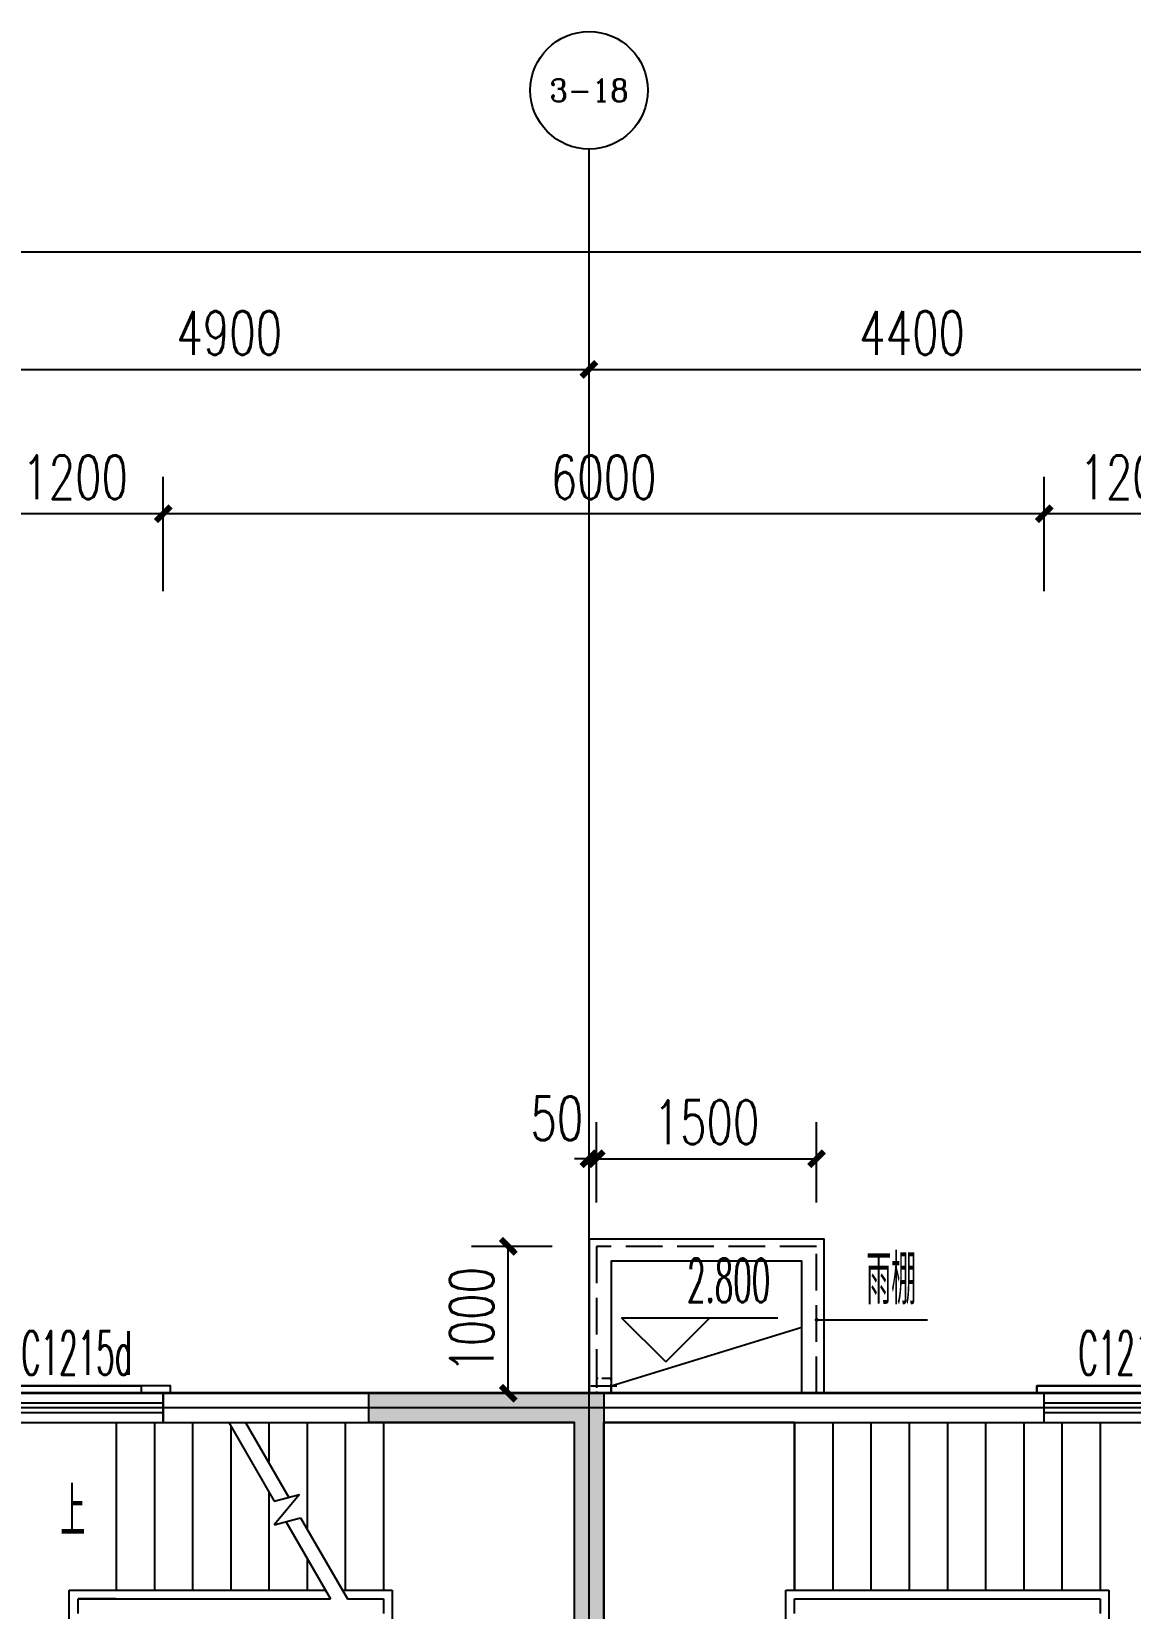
# Model space of a CAD drawing. Extents: x -59851 to 653804, y -249523 to 437614.
# Drawn here: x -16611 to -9127, y 153623 to 164359 of the extents above; entities that cross this region are included whole.
import ezdxf
from ezdxf.enums import TextEntityAlignment as Align

# ---------------------------------------------------------------- set-up
doc = ezdxf.new("R2010")
doc.units = 0
doc.header["$LTSCALE"] = 1000
doc.header["$MEASUREMENT"] = 0
doc.linetypes.add('DASH', pattern=[0.35, 0.25, -0.1])
doc.layers.add('33计全面积外廓线', color=21, linetype='Continuous', lineweight=35)
for name, color, linetype in [('A-第三道尺寸线', 105, 'Continuous'), ('A-线脚看线', 9, 'Continuous'), ('A-雨棚', 153, 'Continuous'), ('AXIS', 3, 'Continuous'), ('AXIS_TEXT', 7, 'Continuous'), ('DIM_ELEV', 3, 'Continuous'), ('DIM_LEAD', 3, 'Continuous'), ('DIM_SYMB', 3, 'Continuous'), ('DOTE', 16, 'Continuous'), ('LABEL_PM', 7, 'Continuous'), ('PUB_HATCH', 8, 'Continuous'), ('PUB_TEXT', 7, 'Continuous'), ('STAIR', 5, 'Continuous'), ('WALL', 2, 'Continuous'), ('WINDOW', 4, 'Continuous'), ('WINDOW_TEXT', 7, 'Continuous'), ('ys', 154, 'Continuous'), ('剪力墙', 6, 'Continuous')]:
    doc.layers.add(name, color=color, linetype=linetype)
doc.styles.add('_TCH_AXIS', font='COMPLEX', dxfattribs={"bigfont": 'GBCBIG'})
doc.styles.add('_TCH_DIM', font='SIMPLEX.shx', dxfattribs={"width": 0.7, "bigfont": 'GBCBIG.shx'})
doc.styles.add('_TCH_DIM_T3', font='SIMPLEX.shx', dxfattribs={"width": 0.705882, "bigfont": 'GBCBIG.shx'})
doc.styles.add('_TCH_WINDOW', font='SIMPLEX.shx', dxfattribs={"width": 0.7, "height": 3.5, "bigfont": 'GBCBIG.shx'})
doc.styles.add('COMPLEX', font='COMPLEX')
doc.dimstyles.new('_TCH_ARCH&&100', dxfattribs={"dimtxt": 297.5, "dimasz": 100, "dimexe": 250, "dimexo": 300, "dimgap": 100, "dimtad": 1, "dimdec": 0, "dimzin": 0, "dimdsep": 46, "dimtxsty": '_TCH_DIM_T3', "dimblk": 'ARCHTICK', "dimcen": 0.09, "dimclrt": 7, "dimazin": 2, "dimtfac": 1, "dimtdec": 0, "dimtix": 1, "dimtmove": 2, "dimatfit": 3, "dimfxl": 0, "dimtolj": 1, "dimtzin": 0, "dimarcsym": 0})

# ---------------------------------------------------------------- blocks, each defined once
blk = doc.blocks.new('zhouxianshouceng0329')
at = {"layer": 'DOTE'}
for p, q in [((-12814, 211288), (-12814, 218959)), ((15572, 214388), (-20014, 214388))]:
    blk.add_line(p, q, dxfattribs=at)
blk = doc.blocks.new('jgjlq030328')
at = {"layer": 'PUB_HATCH'}
blk.add_hatch(color=256, dxfattribs=at).paths.add_polyline_path([(-260635, 25512), (-259035, 25512), (-259035, 22612), (-260635, 22612), (-260635, 22812), (-259235, 22812), (-259235, 25312), (-260635, 25312)])
at = {"layer": '剪力墙'}
blk.add_lwpolyline([(-260635, 25512), (-259035, 25512), (-259035, 22612), (-260635, 22612), (-260635, 22812), (-259235, 22812), (-259235, 25312), (-260635, 25312)], close=True, dxfattribs=at)
blk.add_lwpolyline([(-259035, 25312), (-259035, 25312)], dxfattribs=at)
blk = doc.blocks.new('2fxianjiao0331')
at = {"layer": 'A-线脚看线'}
for points in [[(-187759, 155088), (-187759, 155138), (-189059, 155138), (-189059, 155088)], [(-181859, 155088), (-181859, 155138), (-180609, 155138)]]:
    blk.add_lwpolyline(points, dxfattribs=at)
blk = doc.blocks.new('$TCHSYS$WIN2D')
for p, q in [((-0.5, 0.5), (0.5, 0.5)), ((-0.5, 0.5), (-0.5, -0.5)), ((0.5, 0.5), (0.5, -0.5)), ((0.5, 0.1667), (-0.5, 0.1667)), ((0.5, -0.1667), (-0.5, -0.1667)), ((-0.5, -0.5), (0.5, -0.5))]:
    blk.add_line(p, q)
blk = doc.blocks.new('3-122')
at = {"layer": 'DIM_SYMB'}
for points in [[(-138182, 90498, 0, 0, 0), (-135322, 90498, 0, 0, 0), (-135322, 91798, 0, 0, 0), (-136192, 91798, 80, 0, 0), (-136492, 91798, 0, 0, 0)], [(-137922, 91798, 0, 0, 0), (-137052, 91798, 80, 0, 0), (-136752, 91798, 0, 0, 0)], [(-130962, 91798, 0, 0, 0), (-133822, 91798, 0, 0, 0), (-133822, 90498, 0, 0, 0), (-132952, 90498, 80, 0, 0), (-132652, 90498, 0, 0, 0)]]:
    blk.add_lwpolyline(points, format="xyseb", dxfattribs=at)
at = {"layer": 'STAIR'}
for p, q in [((-137792, 92398), (-137026, 92398)), ((-137792, 92398), (-137792, 91258)), ((-137532, 92398), (-137532, 91258)), ((-137272, 92398), (-137272, 91258)), ((-137026, 92398), (-136717, 91863)), ((-137012, 92374), (-137012, 91258)), ((-136911, 92398), (-135972, 92398)), ((-136911, 92398), (-136617, 91889)), ((-136752, 92398), (-136752, 92123)), ((-136492, 92398), (-136492, 91673)), ((-136232, 92398), (-136232, 91258)), ((-135972, 92398), (-135972, 91258)), ((-134672, 92398), (-135972, 92398)), ((-135972, 92398), (-135972, 91258)), ((-134672, 89898), (-134672, 92398)), ((-133172, 92398), (-134472, 92398)), ((-134472, 92398), (-134472, 89898)), ((-133172, 92398), (-131092, 92398)), ((-133172, 92398), (-133172, 91258)), ((-133172, 91258), (-133172, 92398)), ((-132912, 92398), (-132912, 91258)), ((-132652, 92398), (-132652, 91258)), ((-132392, 92398), (-132392, 91258)), ((-132132, 92398), (-132132, 91258)), ((-131872, 92398), (-131872, 91258)), ((-131612, 92398), (-131612, 91258)), ((-131352, 92398), (-131352, 91258)), ((-131092, 92398), (-131092, 91258)), ((-136752, 91923), (-136752, 91258)), ((-136717, 91863), (-136545, 91909)), ((-136545, 91909), (-136717, 91703)), ((-136717, 91703), (-136537, 91751)), ((-136637, 91724), (-136333, 91198)), ((-136537, 91751), (-136218, 91198)), ((-136492, 91473), (-136492, 91258)), ((-138112, 91038), (-138112, 91258)), ((-138112, 91258), (-136368, 91258)), ((-138052, 91098), (-138052, 91198)), ((-138052, 91198), (-136333, 91198)), ((-137792, 91198), (-138052, 91198)), ((-137792, 91198), (-136333, 91198)), ((-136252, 91258), (-135912, 91258)), ((-136218, 91198), (-135972, 91198)), ((-136218, 91198), (-135972, 91198)), ((-135972, 91198), (-135972, 91098)), ((-135972, 91198), (-135972, 91098)), ((-135912, 91258), (-135912, 91038)), ((-133232, 91038), (-133232, 91258)), ((-133232, 91258), (-131032, 91258)), ((-133172, 91198), (-131092, 91198)), ((-133172, 91098), (-133172, 91198)), ((-133172, 91198), (-131092, 91198)), ((-133172, 91098), (-133172, 91198)), ((-131092, 91198), (-131092, 91098)), ((-131032, 91258), (-131032, 91038))]:
    blk.add_line(p, q, dxfattribs=at)
at = {"layer": 'WALL'}
for p, q in [((-134572, 92598), (-137472, 92598)), ((-137472, 92598), (-137472, 92398)), ((-131472, 92598), (-134572, 92598)), ((-131472, 92398), (-131472, 92598)), ((-137472, 92398), (-134672, 92398)), ((-134672, 89898), (-134672, 92398)), ((-134472, 89898), (-134472, 92398)), ((-134472, 92398), (-131472, 92398))]:
    blk.add_line(p, q, dxfattribs=at)
at = {"layer": 'WINDOW'}
ref = blk.add_blockref('$TCHSYS$WIN2D', (-138072, 92498), dxfattribs=dict(at, xscale=-1200, yscale=200, zscale=1200, rotation=180))
ref.add_attrib('A', 'C1215d', (-138439, 92724), dxfattribs={"layer": 'WINDOW_TEXT', "height": 297.5, "style": '_TCH_WINDOW', "width": 0.494118})
ref = blk.add_blockref('$TCHSYS$WIN2D', (-130872, 92498), dxfattribs=dict(at, xscale=-1200, yscale=200, zscale=1200, rotation=180))
ref.add_attrib('A', 'C1215d', (-131239, 92724), dxfattribs={"layer": 'WINDOW_TEXT', "height": 297.5, "style": '_TCH_WINDOW', "width": 0.494118})
at = {"layer": 'PUB_TEXT', "style": '_TCH_DIM', "width": 0.7}
blk.add_text('上', height=338, dxfattribs=at).set_placement((-138173, 91623))
blk = doc.blocks.new('100guoshuidong')
at = {"layer": 'DOTE'}
blk.add_lwpolyline([(-43151, 167758), (-42975, 167758)], dxfattribs=at)
at = {"layer": 'ys', "linetype": 'DASH', "ltscale": 0.25}
blk.add_lwpolyline([(-43114, 167808), (-43114, 167708), (-43014, 167708), (-43014, 167808)], close=True, dxfattribs=at)
blk = doc.blocks.new('_ArchTick')
at = {"color": 0, "linetype": 'ByBlock', "const_width": 0.4}
blk.add_lwpolyline([(-0.5, -0.5), (0.5, 0.5)], dxfattribs=at)
blk = doc.blocks.new('*D1591')
at = {"layer": 'A-第三道尺寸线', "color": 0, "lineweight": -2, "transparency": 16777216}
for p, q in [((-13064, 156088), (-13614, 156088)), ((-13364, 155088), (-13364, 156088)), ((-13064, 155088), (-13614, 155088))]:
    blk.add_line(p, q, dxfattribs=at)
at = {"layer": 'Defpoints', "color": 0, "transparency": 16777216}
for p in [(-13364, 156088), (-12764, 156088), (-12764, 155088)]:
    blk.add_point(p, dxfattribs=at)
at = {"layer": 'A-第三道尺寸线', "color": 0, "lineweight": -2, "transparency": 16777216, "xscale": 100, "yscale": 100, "zscale": 100}
for p, rotation in [((-13364, 156088), 90), ((-13364, 155088), 270)]:
    blk.add_blockref('_ArchTick', p, dxfattribs=dict(at, rotation=rotation))
at = {"layer": 'A-第三道尺寸线', "color": 7, "transparency": 16777216, "insert": (-13613, 155588), "char_height": 297.5, "attachment_point": 5, "rotation": 90, "style": '_TCH_DIM_T3'}
blk.add_mtext('\\A1;1000', dxfattribs=at)
blk = doc.blocks.new('*D1592')
at = {"layer": 'A-第三道尺寸线', "color": 0, "lineweight": -2, "transparency": 16777216}
for p, q in [((-12814, 156388), (-12814, 156935)), ((-12764, 156388), (-12764, 156935)), ((-12814, 156685), (-12914, 156685)), ((-12814, 156685), (-12764, 156685)), ((-12764, 156685), (-12664, 156685))]:
    blk.add_line(p, q, dxfattribs=at)
at = {"layer": 'Defpoints', "color": 0, "transparency": 16777216}
for p in [(-12764, 156685), (-12814, 156088), (-12764, 156088)]:
    blk.add_point(p, dxfattribs=at)
at = {"layer": 'A-第三道尺寸线', "color": 0, "lineweight": -2, "transparency": 16777216, "xscale": 100, "yscale": 100, "zscale": 100}
blk.add_blockref('_ArchTick', (-12814, 156685), dxfattribs=at)
at = {"layer": 'A-第三道尺寸线', "color": 0, "lineweight": -2, "transparency": 16777216, "xscale": 100, "yscale": 100, "zscale": 100, "rotation": 180}
blk.add_blockref('_ArchTick', (-12764, 156685), dxfattribs=at)
at = {"layer": 'A-第三道尺寸线', "color": 7, "transparency": 16777216, "insert": (-13033, 156960), "char_height": 297.5, "attachment_point": 5, "style": '_TCH_DIM_T3'}
blk.add_mtext('\\A1;50', dxfattribs=at)
blk = doc.blocks.new('*D1593')
at = {"layer": 'A-第三道尺寸线', "color": 0, "lineweight": -2, "transparency": 16777216}
for p, q in [((-12764, 156388), (-12764, 156935)), ((-11264, 156388), (-11264, 156935)), ((-12764, 156685), (-11264, 156685))]:
    blk.add_line(p, q, dxfattribs=at)
at = {"layer": 'Defpoints', "color": 0, "transparency": 16777216}
for p in [(-11264, 156685), (-12764, 156088), (-11264, 156088)]:
    blk.add_point(p, dxfattribs=at)
at = {"layer": 'A-第三道尺寸线', "color": 0, "lineweight": -2, "transparency": 16777216, "xscale": 100, "yscale": 100, "zscale": 100, "rotation": 180}
blk.add_blockref('_ArchTick', (-12764, 156685), dxfattribs=at)
at = {"layer": 'A-第三道尺寸线', "color": 0, "lineweight": -2, "transparency": 16777216, "xscale": 100, "yscale": 100, "zscale": 100}
blk.add_blockref('_ArchTick', (-11264, 156685), dxfattribs=at)
at = {"layer": 'A-第三道尺寸线', "color": 7, "transparency": 16777216, "insert": (-12014, 156934), "char_height": 297.5, "attachment_point": 5, "style": '_TCH_DIM_T3'}
blk.add_mtext('\\A1;1500', dxfattribs=at)
blk = doc.blocks.new('*D2796')
at = {"layer": 'A-第三道尺寸线', "color": 0, "lineweight": -2, "transparency": 16777216}
for p, q in [((-16914, 160550), (-16914, 161327)), ((-15714, 160550), (-15714, 161327)), ((-16914, 161077), (-15714, 161077))]:
    blk.add_line(p, q, dxfattribs=at)
at = {"layer": 'Defpoints', "color": 0, "transparency": 16777216}
for p in [(-15714, 161077), (-16914, 160250), (-15714, 160250)]:
    blk.add_point(p, dxfattribs=at)
at = {"layer": 'A-第三道尺寸线', "color": 0, "lineweight": -2, "transparency": 16777216, "xscale": 100, "yscale": 100, "zscale": 100, "rotation": 180}
blk.add_blockref('_ArchTick', (-16914, 161077), dxfattribs=at)
at = {"layer": 'A-第三道尺寸线', "color": 0, "lineweight": -2, "transparency": 16777216, "xscale": 100, "yscale": 100, "zscale": 100}
blk.add_blockref('_ArchTick', (-15714, 161077), dxfattribs=at)
at = {"layer": 'A-第三道尺寸线', "color": 7, "transparency": 16777216, "insert": (-16314, 161325), "char_height": 297.5, "attachment_point": 5, "style": '_TCH_DIM_T3'}
blk.add_mtext('\\A1;1200', dxfattribs=at)
blk = doc.blocks.new('*D2797')
at = {"layer": 'A-第三道尺寸线', "color": 0, "lineweight": -2, "transparency": 16777216}
for p, q in [((-15714, 160550), (-15714, 161327)), ((-9714, 160550), (-9714, 161327)), ((-15714, 161077), (-9714, 161077))]:
    blk.add_line(p, q, dxfattribs=at)
at = {"layer": 'Defpoints', "color": 0, "transparency": 16777216}
for p in [(-9714, 161077), (-15714, 160250), (-9714, 160250)]:
    blk.add_point(p, dxfattribs=at)
at = {"layer": 'A-第三道尺寸线', "color": 0, "lineweight": -2, "transparency": 16777216, "xscale": 100, "yscale": 100, "zscale": 100, "rotation": 180}
blk.add_blockref('_ArchTick', (-15714, 161077), dxfattribs=at)
at = {"layer": 'A-第三道尺寸线', "color": 0, "lineweight": -2, "transparency": 16777216, "xscale": 100, "yscale": 100, "zscale": 100}
blk.add_blockref('_ArchTick', (-9714, 161077), dxfattribs=at)
at = {"layer": 'A-第三道尺寸线', "color": 7, "transparency": 16777216, "insert": (-12714, 161325), "char_height": 297.5, "attachment_point": 5, "style": '_TCH_DIM_T3'}
blk.add_mtext('\\A1;6000', dxfattribs=at)
blk = doc.blocks.new('*D2798')
at = {"layer": 'A-第三道尺寸线', "color": 0, "lineweight": -2, "transparency": 16777216}
for p, q in [((-9714, 160550), (-9714, 161327)), ((-8514, 160550), (-8514, 161327)), ((-9714, 161077), (-8514, 161077))]:
    blk.add_line(p, q, dxfattribs=at)
at = {"layer": 'Defpoints', "color": 0, "transparency": 16777216}
for p in [(-8514, 161077), (-9714, 160250), (-8514, 160250)]:
    blk.add_point(p, dxfattribs=at)
at = {"layer": 'A-第三道尺寸线', "color": 0, "lineweight": -2, "transparency": 16777216, "xscale": 100, "yscale": 100, "zscale": 100, "rotation": 180}
blk.add_blockref('_ArchTick', (-9714, 161077), dxfattribs=at)
at = {"layer": 'A-第三道尺寸线', "color": 0, "lineweight": -2, "transparency": 16777216, "xscale": 100, "yscale": 100, "zscale": 100}
blk.add_blockref('_ArchTick', (-8514, 161077), dxfattribs=at)
at = {"layer": 'A-第三道尺寸线', "color": 7, "transparency": 16777216, "insert": (-9114, 161325), "char_height": 297.5, "attachment_point": 5, "style": '_TCH_DIM_T3'}
blk.add_mtext('\\A1;1200', dxfattribs=at)
blk = doc.blocks.new('*D2989')
at = {"layer": 'AXIS', "color": 0, "lineweight": -2, "transparency": 16777216}
for p, q in [((-17714, 159859), (-17714, 162309)), ((-12814, 159859), (-12814, 162309)), ((-17714, 162059), (-12814, 162059))]:
    blk.add_line(p, q, dxfattribs=at)
at = {"layer": 'Defpoints', "color": 0, "transparency": 16777216}
for p in [(-12814, 162059), (-17714, 159559), (-12814, 159559)]:
    blk.add_point(p, dxfattribs=at)
at = {"layer": 'AXIS', "color": 0, "lineweight": -2, "transparency": 16777216, "xscale": 100, "yscale": 100, "zscale": 100, "rotation": 180}
blk.add_blockref('_ArchTick', (-17714, 162059), dxfattribs=at)
at = {"layer": 'AXIS', "color": 0, "lineweight": -2, "transparency": 16777216, "xscale": 100, "yscale": 100, "zscale": 100}
blk.add_blockref('_ArchTick', (-12814, 162059), dxfattribs=at)
at = {"layer": 'AXIS', "color": 7, "transparency": 16777216, "insert": (-15264, 162308), "char_height": 297.5, "attachment_point": 5, "style": '_TCH_DIM_T3'}
blk.add_mtext('\\A1;4900', dxfattribs=at)
blk = doc.blocks.new('*D2990')
at = {"layer": 'AXIS', "color": 0, "lineweight": -2, "transparency": 16777216}
for p, q in [((-12814, 159859), (-12814, 162309)), ((-8414, 159859), (-8414, 162309)), ((-12814, 162059), (-8414, 162059))]:
    blk.add_line(p, q, dxfattribs=at)
at = {"layer": 'Defpoints', "color": 0, "transparency": 16777216}
for p in [(-8414, 162059), (-12814, 159559), (-8414, 159559)]:
    blk.add_point(p, dxfattribs=at)
at = {"layer": 'AXIS', "color": 0, "lineweight": -2, "transparency": 16777216, "xscale": 100, "yscale": 100, "zscale": 100, "rotation": 180}
blk.add_blockref('_ArchTick', (-12814, 162059), dxfattribs=at)
at = {"layer": 'AXIS', "color": 0, "lineweight": -2, "transparency": 16777216, "xscale": 100, "yscale": 100, "zscale": 100}
blk.add_blockref('_ArchTick', (-8414, 162059), dxfattribs=at)
at = {"layer": 'AXIS', "color": 7, "transparency": 16777216, "insert": (-10614, 162308), "char_height": 297.5, "attachment_point": 5, "style": '_TCH_DIM_T3'}
blk.add_mtext('\\A1;4400', dxfattribs=at)
blk = doc.blocks.new('*D2999')
at = {"layer": 'AXIS', "color": 0, "lineweight": -2, "transparency": 16777216}
for p, q in [((-44214, 161627), (-44214, 163109)), ((3986, 161627), (3986, 163109)), ((-44214, 162859), (3986, 162859))]:
    blk.add_line(p, q, dxfattribs=at)
at = {"layer": 'Defpoints', "color": 0, "transparency": 16777216}
for p in [(3986, 162859), (-44214, 161327), (3986, 161327)]:
    blk.add_point(p, dxfattribs=at)
at = {"layer": 'AXIS', "color": 0, "lineweight": -2, "transparency": 16777216, "xscale": 100, "yscale": 100, "zscale": 100, "rotation": 180}
blk.add_blockref('_ArchTick', (-44214, 162859), dxfattribs=at)
at = {"layer": 'AXIS', "color": 0, "lineweight": -2, "transparency": 16777216, "xscale": 100, "yscale": 100, "zscale": 100}
blk.add_blockref('_ArchTick', (3986, 162859), dxfattribs=at)
at = {"layer": 'AXIS', "color": 7, "transparency": 16777216, "insert": (-20114, 163108), "char_height": 297.5, "attachment_point": 5, "style": '_TCH_DIM_T3'}
blk.add_mtext('\\A1;48200', dxfattribs=at)
blk = doc.blocks.new('_AXISO')
blk.add_circle((0, 0), 0.5)
at = {"layer": 'AXIS_TEXT', "style": 'COMPLEX', "width": 1.041667}
blk.add_attdef('A', text='', height=0.56, dxfattribs=at).set_placement((-0.25, -0.28), (0.25, -0.28), align=Align.FIT)
blk = doc.blocks.new('rqwerqwrqq')
at = {"layer": 'A-线脚看线'}
for points in [[(-152544, 261211), (-152544, 261261), (-151244, 261261), (-151244, 261211)], [(-143894, 261261), (-145144, 261261), (-145144, 261211)]]:
    blk.add_lwpolyline(points, dxfattribs=at)

msp = doc.modelspace()

# ---------------------------------------------------------------- linework, layer by layer
at = {"layer": '33计全面积外廓线'}
msp.add_lwpolyline([(1586.3, 150388.3), (1586.3, 157888.3), (-8513.7, 157888.3), (-8513.7, 155088.3), (-20113.7, 155088.3), (-20113.7, 151788.3)], dxfattribs=at)
at = {"layer": 'A-雨棚'}
for points in [[(-11213.7, 155088.3), (-11213.7, 156138.3), (-12813.7, 156138.3), (-12813.7, 155088.3)], [(-11363.7, 155088.3), (-11363.7, 155988.3), (-12663.7, 155988.3), (-12663.7, 155088.3)]]:
    msp.add_lwpolyline(points, dxfattribs=at)
at = {"layer": 'A-雨棚', "linetype": 'DASH'}
msp.add_lwpolyline([(-11263.7, 155088.3), (-11263.7, 156088.3), (-12763.7, 156088.3), (-12763.7, 155088.3)], dxfattribs=at)
at = {"layer": 'AXIS'}
msp.add_line((-12813.7, 159559.5), (-12813.7, 163559.5), dxfattribs=at)
at = {"layer": 'DIM_ELEV'}
for p, q in [((-12291.8, 155302.4), (-12591.8, 155602.4)), ((-12591.8, 155602.4), (-11528.8, 155602.4)), ((-12291.8, 155302.4), (-11991.8, 155602.4))]:
    msp.add_line(p, q, dxfattribs=at)
at = {"layer": 'DIM_LEAD'}
for p, q in [((-11263.7, 155588.3), (-11034, 155588.3)), ((-11263.7, 155588.3), (-11034, 155588.3)), ((-11034, 155588.3), (-10508.4, 155588.3))]:
    msp.add_line(p, q, dxfattribs=at)
at = {"layer": 'DIM_LEAD', "const_width": 13.3}
msp.add_lwpolyline([(-11270.4, 155588.3, 1), (-11257, 155588.3, 1)], format="xyb", close=True, dxfattribs=at)
msp.add_lwpolyline([(-11270.4, 155588.3, 1), (-11257, 155588.3, 1)], format="xyb", close=True, dxfattribs=at)
at = {"layer": 'DIM_SYMB'}
msp.add_lwpolyline([(-12346.7, 155953.4, 0, 0, 0), (-12346.7, 155742.8, 80, 0, 0), (-12346.7, 155442.8, 0, 0, 0)], format="xyseb", dxfattribs=at)
at = {"layer": 'ys'}
msp.add_lwpolyline([(-12663.7, 155138.3), (-11363.7, 155538.3)], dxfattribs=at)

# ---------------------------------------------------------------- block references
for name, p in [('zhouxianshouceng0329', (0, -59400)), ('rqwerqwrqq', (135380.5, -106122.2)), ('2fxianjiao0331', (172095.4, 0)), ('100guoshuidong', (30350, -12619.6))]:
    msp.add_blockref(name, p)
at = {"layer": 'AXIS'}
ref = msp.add_blockref('_AXISO', (-12813.7, 163959.5), dxfattribs=dict(at, xscale=800, yscale=800, zscale=800))
ref.add_attrib('A', '3-18', dxfattribs={"layer": 'AXIS_TEXT', "height": 152.88, "style": '_TCH_AXIS'}).set_placement((-13083.1, 163883.1), (-12544.3, 163883.1), align=Align.FIT)
at = {"layer": 'LABEL_PM'}
msp.add_blockref('3-122', (121758.3, 62490.1), dxfattribs=at)
at = {"layer": '剪力墙'}
msp.add_blockref('jgjlq030328', (246321.3, 129576.4), dxfattribs=at)

# ---------------------------------------------------------------- texts
at = {"layer": 'PUB_TEXT', "style": '_TCH_DIM'}
for s, height, width, p in [('2.800', 297.5, 0.494118, (-12146.8, 155707.4)), ('雨棚', 337.59, 0.7, (-10926.2, 155693.3))]:
    msp.add_text(s, height=height, dxfattribs=dict(at, width=width)).set_placement(p)

# ---------------------------------------------------------------- dimensions: what is measured, and where the dimension line sits
at = {"layer": 'A-第三道尺寸线'}
for p1, p2, distance, picture, middle in [((-16913.7, 160249.5), (-15713.7, 160249.5), 827.2, '*D2796', (-16313.7, 161325.5)), ((-15713.7, 160249.5), (-9713.7, 160249.5), 827.2, '*D2797', (-12713.7, 161325.5)), ((-9713.7, 160249.5), (-8513.7, 160249.5), 827.2, '*D2798', (-9113.7, 161325.5)), ((-12763.7, 156088.3), (-11263.7, 156088.3), 596.8, '*D1593', (-12013.7, 156933.9)), ((-12763.7, 155088.3), (-12763.7, 156088.3), 600.7, '*D1591', (-13613.2, 155588.3))]:
    dim = msp.add_aligned_dim(p1=p1, p2=p2, distance=distance, dimstyle='_TCH_ARCH&&100', dxfattribs=at)
    dim.commit()
    dim.dimension.update_dxf_attribs({"geometry": picture, "text_midpoint": middle})
dim = msp.add_linear_dim(base=(-12763.7, 156685.2), p1=(-12813.7, 156088.3), p2=(-12763.7, 156088.3), angle=0, dimstyle='_TCH_ARCH&&100', dxfattribs=at)
dim.commit()
dim.dimension.update_dxf_attribs({"geometry": '*D1592', "text_midpoint": (-13032.7, 156960.2), "dimtype": 161})
at = {"layer": 'AXIS'}
for p1, p2, distance, picture, middle in [((-44213.7, 161326.7), (3986.3, 161326.7), 1532.8, '*D2999', (-20113.7, 163108.2)), ((-17713.7, 159559.5), (-12813.7, 159559.5), 2500, '*D2989', (-15263.7, 162308.2)), ((-12813.7, 159559.5), (-8413.7, 159559.5), 2500, '*D2990', (-10613.7, 162308.2))]:
    dim = msp.add_aligned_dim(p1=p1, p2=p2, distance=distance, dimstyle='_TCH_ARCH&&100', dxfattribs=at)
    dim.commit()
    dim.dimension.update_dxf_attribs({"geometry": picture, "text_midpoint": middle})

doc.saveas('drawing.dxf')
